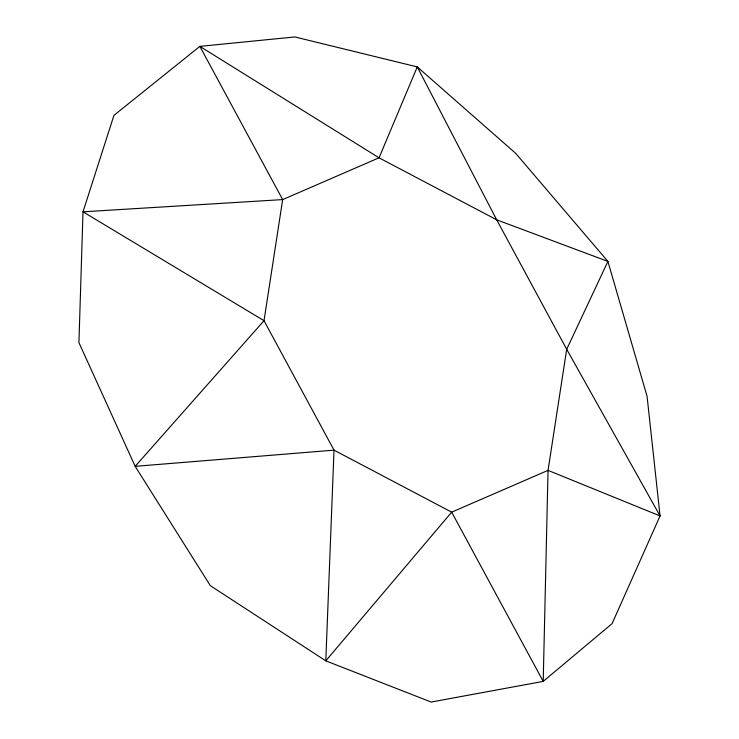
<?xml version="1.0" encoding="UTF-8"?>
<svg xmlns="http://www.w3.org/2000/svg" width="739" height="739" viewBox="0 0 739 739"><rect width="100%" height="100%" fill="white"/><g stroke="black" fill="none" stroke-linecap="round" stroke-linejoin="round"><path stroke-width="1.11" d="M548.042 470.373L543.211 681.386L431.16 702.05L325.797 660.842L210.329 585.667L135.172 466.337L78.934 342.656L83.008 211.816L113.945 115.367L199.863 46.372L294.852 36.95L417.276 66.916L515.683 153.333L607.901 261.412L647.078 396.344L660.066 515.942L612.068 623.633L543.211 681.386L451.668 512.155L334.019 450.153L135.172 466.337L264.017 320.689L282.667 199.595L199.863 46.372L379.042 157.813L496.691 219.825L607.901 261.412L566.693 349.288L548.042 470.373L451.668 512.155L325.797 660.842L334.019 450.153L264.017 320.689L83.008 211.816L282.667 199.595L379.042 157.813L417.276 66.916L496.691 219.825L566.693 349.288L660.066 515.942L548.042 470.373"/></g></svg>
